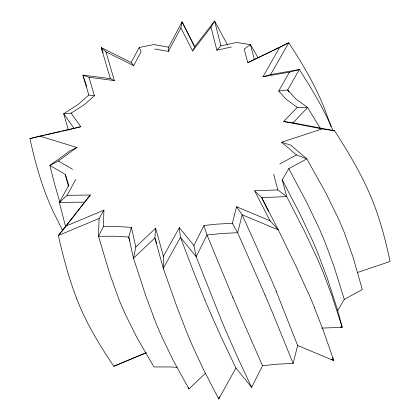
<?xml version="1.0" encoding="UTF-8"?>
<svg xmlns="http://www.w3.org/2000/svg" width="420" height="420" viewBox="0 0 420 420"><rect width="100%" height="100%" fill="white"/><g stroke="black" fill="none" stroke-linecap="round" stroke-linejoin="round"><path stroke-width="0.63" d="M205.585 373.165L188.979 388.946L173.077 360.113L161.994 337.155A809.256 301.492 -79.5 0 1 155.558 322.009L145.798 295.843L133.502 258.248L135.828 247.018L155.615 228.223L163.427 256.337L163.285 268.307L176.704 306.28L186.884 332.577A759.99 195.825 88.5 0 0 193.316 347.734L203.984 370.55L218.762 399L235.904 368.004L221.781 338.383L211.344 315.137M76.514 298.137C68.654 277.846 63.226 256.725 58.333 235.557L66.166 225.992L103.934 210.137L99.083 218.453L98.506 236.271L109.478 273.037L118.76 298.888A868.166 438.916 -59.2 0 0 125.213 314.024L136.757 337.302L153.983 366.965L170.158 366.938L177.172 367.337M129.895 240.797L128.714 237.043L114.681 236.245L98.506 236.271L103.399 226.653L103.934 210.137M154.686 48.993L168.42 51.403L168.667 47.171L182.102 21.835L194.77 46.636L192.607 50.909L180.868 27.919L182.102 21.835L193.993 45.796M155.615 228.223L154.854 237.962L163.285 268.307L180.427 237.31L179.319 227.614L163.427 256.337M265.104 295.139L237.668 232.706L232.36 223.351L236.534 206.745L270.055 220.768L278.334 229.924L296.111 266.448L307.876 292.21M235.904 368.004L251.627 387.34L262.495 365.731L276.864 364.203L293.144 363.405L297.644 345.481L276.271 291.454M103.399 226.653L118.382 226.627L131.392 227.367L128.714 237.043L133.502 258.248L154.854 237.962L156.849 243.742M219.66 396.643L218.762 399L218.411 397.735M251.627 387.34L238.098 358.449L227.882 335.47A809.256 104.302 77.3 0 1 221.445 320.287L196.151 256.646L193.888 245.532L203.963 225.509L217.277 224.091L232.36 223.351M168.42 51.403L180.868 27.919M139.246 47.481L141.152 51.697L133.66 65.63L131.161 62.522L139.246 47.481L153.846 44.567L168.667 47.171M65.725 227.194L59.357 202.456L67.116 195.316L75.784 179.351M333.27 131.066A814.868 470.699 -36.1 0 0 329.952 123.554C321.295 104.717 310.574 86.924 299.324 69.547L289.501 72.14L262.946 76.781L279.689 47.334L288.734 42.782C299.849 59.661 310.375 77.007 318.812 95.403A753.737 404.733 -51.8 0 1 325.243 110.56L331.023 126.588M262.946 76.781L270.669 74.555L288.734 42.782L247.79 62.706L244.22 49.056L250.462 44.636L258.279 58.013M320.339 128.473L307.661 107.52L297.229 107.331L286.141 99.267L278.712 91.025L289.501 72.14M192.607 50.909L210.992 27.153L214.604 21L227.566 44.935M340.426 326.996L342.221 327.332L332.115 296.168L323.148 272.365A837.385 275.221 38.4 0 0 316.675 257.187L304.836 231.903L286.744 196.639L282.235 179.765L288.787 168.677L306.847 158.849L325.7 192.685L337.858 217.466A842.63 400.701 18.9 0 1 344.295 232.622L352.984 256.951L362.324 289.543L344.264 299.376L337.712 310.464L342.221 327.332L321.631 328.109M194.77 46.636L214.604 21L220.915 45.833L216.835 50.164L210.992 27.153M67.116 195.316L90.295 195.006L58.333 235.557L99.083 218.453M66.166 225.992L90.295 195.006M357.861 272.365L390.086 261.492C385.854 241.705 380.84 222.012 373.49 203.123A720.4 390.737 4.3 0 0 367.054 187.966C357.856 168.047 346.421 149.258 334.609 130.798L322.203 128.909L283.642 121.517L297.229 107.331M283.642 121.517L293.002 122.824L307.661 107.52L295.696 98.821L287.679 89.922L278.712 91.025M88.841 95.014L82.924 75.091L88.956 77.275L94.437 95.744L88.841 95.014L78.23 104.386L63.698 113.762L68.45 130.289M94.437 95.744L84.604 104.428L71.138 113.117L63.698 113.762L74.099 128.431L62.108 131.187M59.892 202.335L54.674 184.349L49.88 165.428L58.333 160.997L76.928 147.483L39.827 136.138L29.915 138.6C34.23 158.12 39.328 177.534 46.625 196.172A720.4 369.149 11.8 0 0 53.057 211.328L62.853 230.953M279.741 164.01L296.473 154.901L306.847 158.849L290.792 145.194L281.594 142.244L322.203 128.909M247.79 62.706L279.689 47.334M76.928 147.483L69.946 150.848L49.88 165.428L65.268 174.4L68.712 185.236L59.357 202.456L84.367 202.12M76.487 298.158A726.915 407.888 -44.1 0 0 82.924 313.31C91.565 331.863 102.359 349.319 113.809 366.251L146.171 352.669M146.155 352.863L113.809 366.251M74.708 128.273L80.777 126.709L71.138 113.117M39.827 136.138L80.777 126.709M29.915 138.6L44.431 135.256M45.696 134.967L60.842 131.481M220.915 45.833L236.581 42.452L250.462 44.636L254.315 59.367M216.835 50.164L231.357 47.029M270.669 74.555L299.324 69.547L287.679 89.922L288.939 91.99M254.588 190.796L277.846 189.919L286.744 196.639L261.649 197.584L254.588 190.796L270.055 220.768M110.355 78.661L101.22 47.581L105.914 51.786L114.382 80.588L110.355 78.661L82.924 75.091L86.73 86.751M88.956 77.275L114.382 80.588M293.002 122.824L334.609 130.798M297.644 345.481L333.811 360.617L323.389 330.719L314.307 307.367M131.161 62.522L101.22 47.581L103.131 52.831M105.914 51.786L133.66 65.63M58.333 160.997L72.597 169.312M331.648 359.284L333.811 360.617L332.325 357.73M281.594 142.244L296.473 154.901M179.319 227.614L193.888 245.532M236.534 206.745L242.167 214.788L269.84 276.297M288.787 168.677L306.957 202.886L318.869 227.803A942.265 407.264 25.7 0 1 325.322 242.965L334.241 267.157L344.264 299.376M282.235 179.765L300.153 214.394L311.976 239.463A945.415 362.129 32.2 0 1 318.423 254.63L327.437 278.665L337.712 310.464M268.385 211.255L261.649 197.584L278.334 229.924L242.167 214.788L237.668 232.706L221.387 233.51L207.018 235.037L196.151 256.646L180.427 237.31L194.497 274.113L204.913 299.98M262.495 365.731L239.311 312.748M271.541 310.296L293.144 363.405M232.874 297.591L207.018 235.037L203.963 225.509M68.476 186.538L65.268 174.4M273.661 174.284L277.846 189.919M188.696 387.697L188.979 388.946M131.392 227.367L135.828 247.018M308.054 292.367A726.915 150.864 50 0 1 314.48 307.524M239.206 312.37A960.309 58.947 71.9 0 1 232.769 297.203M270.013 276.502A987.719 140.511 55.6 0 1 276.439 291.653M211.344 315.079A997.946 194.177 82.8 0 1 204.913 299.922M264.952 294.893A868.166 65.1 61.1 0 1 271.388 310.055"/></g></svg>
